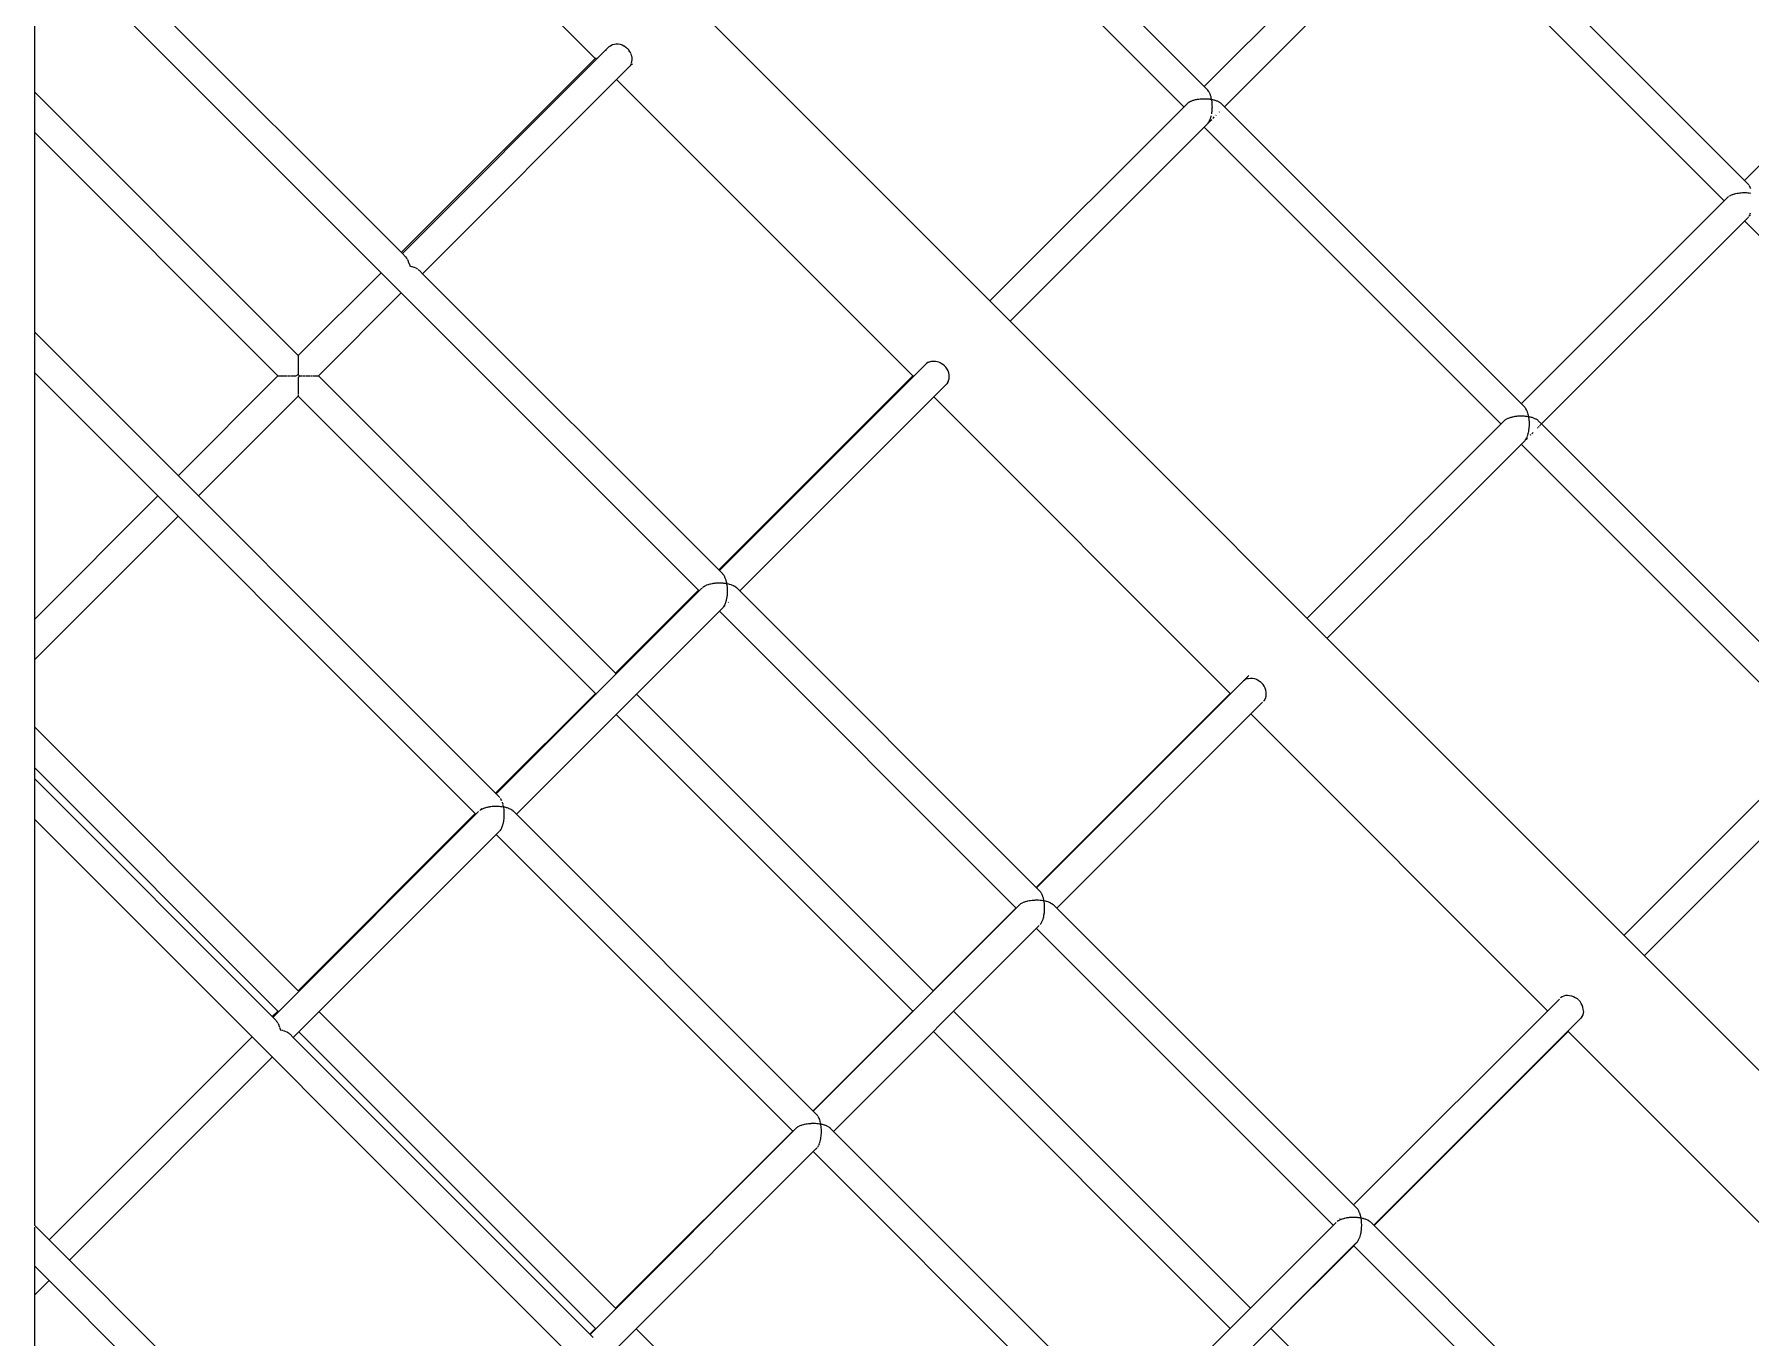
# Model space of a CAD drawing. Header units: millimetres. Extents: x -4086 to 3652, y -3941 to 3614.
# Drawn here: x 264 to 1218, y 901 to 1625 of the extents above; entities that cross this region are included whole.
import ezdxf

# ---------------------------------------------------------------- set-up
doc = ezdxf.new("R2010")
doc.units = ezdxf.units.MM
doc.layers.add('DIKOM_ОБЪЕКТ', color=7, linetype='Continuous')

msp = doc.modelspace()

# ---------------------------------------------------------------- linework, layer by layer
at = {"layer": 'DIKOM_ОБЪЕКТ', "color": 7, "linetype": 'Continuous'}
for p, q in [((915.97, 1594.174), (536.335, 1973.825)), ((915.97, 1594.174), (536.335, 1973.825)), ((339.957, 1931.992), (1965.969, 305.909)), ((263.888, 1875.859), (263.872, 1459.577)), ((575.688, 1611.646), (410.474, 1776.867)), ((575.688, 1611.646), (410.474, 1776.867)), ((902.894, 1584.688), (737.89, 1749.699)), ((1029.112, 1710.897), (914.175, 1595.969)), ((1216.309, 1541.993), (1047.717, 1710.593)), ((1216.309, 1541.993), (1047.717, 1710.593)), ((468.446, 1503.197), (263.882, 1707.77)), ((468.446, 1503.197), (263.882, 1707.77)), ((1039.741, 1699.028), (925.424, 1584.72)), ((1203.234, 1532.506), (1038.23, 1697.518)), ((633.419, 1315.656), (263.881, 1685.209)), ((1329.451, 1658.714), (1214.515, 1543.787)), ((581.955, 1616.727), (468.446, 1503.197)), ((581.41, 1616.182), (581.856, 1616.628)), ((583.446, 1618.218), (581.955, 1616.727)), ((583.737, 1618.444), (583.521, 1618.293)), ((583.737, 1618.444), (584.265, 1618.813)), ((584.353, 1618.874), (585.188, 1619.263)), ((585.285, 1619.308), (586.189, 1619.557)), ((586.293, 1619.586), (587.249, 1619.689)), ((587.358, 1619.701), (588.343, 1619.656)), ((588.456, 1619.651), (589.447, 1619.46)), ((589.56, 1619.438), (590.537, 1619.103)), ((590.648, 1619.065), (591.587, 1618.594)), ((591.693, 1618.542), (592.575, 1617.946)), ((592.674, 1617.878), (593.477, 1617.17)), ((594.276, 1616.287), (593.568, 1617.091)), ((594.951, 1615.315), (594.355, 1616.197)), ((595.489, 1614.277), (595.018, 1615.216)), ((595.877, 1613.194), (595.542, 1614.171)), ((596.106, 1612.092), (595.914, 1613.083)), ((467.84, 1503.803), (575.689, 1611.646)), ((467.84, 1503.803), (575.689, 1611.646)), ((594.77, 1607.044), (479.694, 1491.948)), ((575.688, 1611.646), (575.91, 1611.743)), ((575.911, 1611.744), (576.118, 1611.725)), ((576.256, 1611.712), (576.711, 1611.555)), ((594.961, 1607.318), (594.831, 1607.131)), ((594.961, 1607.318), (595.35, 1607.875)), ((595.395, 1607.973), (595.784, 1608.807)), ((595.807, 1608.081), (596.368, 1608.642)), ((595.814, 1608.913), (596.063, 1609.817)), ((596.075, 1609.927), (596.178, 1610.881)), ((596.173, 1610.994), (596.128, 1611.978)), ((752.181, 1435.145), (587.53, 1599.803)), ((752.181, 1435.145), (587.53, 1599.803)), ((916.128, 1593.982), (915.97, 1594.175)), ((916.56, 1593.459), (916.166, 1593.936)), ((916.711, 1593.207), (916.567, 1593.451)), ((263.877, 1593.096), (410.501, 1446.466)), ((905.024, 1586.818), (795.063, 1476.866)), ((905.023, 1586.818), (905.289, 1587.001)), ((905.289, 1587.001), (905.621, 1587.232)), ((905.621, 1587.232), (905.84, 1587.384)), ((905.847, 1587.39), (906.173, 1587.555)), ((906.173, 1587.555), (906.578, 1587.76)), ((906.578, 1587.76), (906.846, 1587.896)), ((906.856, 1587.901), (907.234, 1588.044)), ((907.234, 1588.044), (907.705, 1588.22)), ((907.705, 1588.22), (908.017, 1588.336)), ((908.026, 1588.341), (908.452, 1588.458)), ((908.452, 1588.458), (908.976, 1588.601)), ((908.976, 1588.601), (909.324, 1588.696)), ((909.336, 1588.701), (909.796, 1588.788)), ((909.796, 1588.788), (910.362, 1588.895)), ((910.362, 1588.895), (910.739, 1588.966)), ((910.753, 1588.971), (911.239, 1589.026)), ((911.239, 1589.026), (911.833, 1589.095)), ((911.833, 1589.095), (912.232, 1589.142)), ((912.244, 1589.144), (912.748, 1589.169)), ((912.748, 1589.169), (913.356, 1589.197)), ((913.356, 1589.197), (913.767, 1589.218)), ((913.78, 1589.22), (914.288, 1589.211)), ((914.288, 1589.211), (914.897, 1589.2)), ((914.897, 1589.2), (915.311, 1589.193)), ((915.325, 1589.195), (915.826, 1589.152)), ((915.826, 1589.152), (916.421, 1589.101)), ((916.421, 1589.101), (916.831, 1589.066)), ((917.104, 1592.542), (916.744, 1593.15)), ((916.846, 1589.071), (917.326, 1588.994)), ((917.236, 1592.242), (917.11, 1592.533)), ((917.581, 1591.45), (917.265, 1592.175)), ((917.326, 1588.994), (917.897, 1588.903)), ((917.694, 1591.107), (917.587, 1591.44)), ((917.981, 1590.207), (917.717, 1591.035)), ((917.897, 1588.903), (918.292, 1588.84)), ((918.073, 1589.827), (917.993, 1590.19)), ((918.292, 1588.841), (918.09, 1589.754)), ((918.358, 1588.441), (918.295, 1588.837)), ((918.295, 1588.837), (918.751, 1588.735)), ((918.527, 1587.391), (918.372, 1588.357)), ((918.556, 1586.964), (918.521, 1587.375)), ((918.65, 1585.87), (918.563, 1586.883)), ((918.599, 1582.79), (918.649, 1583.82)), ((918.655, 1585.438), (918.647, 1585.856)), ((918.652, 1583.896), (918.672, 1584.312)), ((918.675, 1584.325), (918.656, 1585.359)), ((918.751, 1588.735), (919.282, 1588.617)), ((919.282, 1588.617), (919.646, 1588.537)), ((919.663, 1588.526), (920.08, 1588.393)), ((920.08, 1588.393), (920.56, 1588.239)), ((920.56, 1588.239), (920.894, 1588.132)), ((920.905, 1588.125), (921.274, 1587.965)), ((921.274, 1587.965), (921.694, 1587.783)), ((921.694, 1587.783), (921.988, 1587.655)), ((921.997, 1587.648), (922.308, 1587.465)), ((922.308, 1587.465), (922.658, 1587.258)), ((922.658, 1587.258), (922.906, 1587.111)), ((922.914, 1587.105), (923.159, 1586.902)), ((923.159, 1586.902), (923.434, 1586.676)), ((923.434, 1586.676), (923.629, 1586.514)), ((1092.222, 1417.914), (923.629, 1586.514)), ((1092.222, 1417.914), (923.629, 1586.514)), ((915.654, 1574.95), (806.311, 1465.617)), ((915.249, 1574.545), (915.442, 1574.737)), ((915.654, 1574.95), (916.098, 1575.394)), ((916.098, 1575.394), (916.267, 1575.563)), ((916.267, 1575.563), (916.612, 1575.909)), ((916.273, 1575.57), (916.659, 1576.125)), ((916.612, 1575.909), (916.773, 1576.07)), ((916.683, 1576.16), (916.839, 1576.384)), ((916.845, 1576.392), (917.189, 1577.073)), ((916.963, 1576.26), (917.515, 1576.812)), ((917.211, 1577.116), (917.35, 1577.391)), ((917.356, 1577.4), (917.653, 1578.192)), ((917.515, 1576.812), (917.722, 1577.019)), ((917.671, 1578.243), (917.791, 1578.562)), ((917.722, 1577.019), (918.308, 1577.605)), ((917.795, 1578.571), (918.037, 1579.455)), ((918.053, 1579.513), (918.151, 1579.869)), ((918.348, 1580.899), (918.421, 1581.285)), ((918.424, 1581.297), (918.541, 1582.3)), ((918.549, 1582.371), (918.596, 1582.777)), ((918.867, 1578.163), (919.135, 1578.431)), ((919.135, 1578.431), (919.362, 1578.658)), ((919.362, 1578.658), (919.783, 1579.08)), ((920.659, 1579.955), (920.811, 1580.107)), ((922.396, 1581.693), (922.603, 1581.9)), ((263.876, 1570.536), (399.221, 1435.186)), ((263.876, 1570.536), (399.221, 1435.186)), ((1079.147, 1408.429), (914.143, 1573.44)), ((1207.937, 1535.997), (1208.357, 1536.155)), ((1208.367, 1536.159), (1209.012, 1536.335)), ((1209.195, 1536.386), (1209.664, 1536.515)), ((1209.675, 1536.517), (1210.375, 1536.651)), ((1210.375, 1536.651), (1210.572, 1536.688)), ((1210.572, 1536.688), (1211.08, 1536.785)), ((1211.092, 1536.788), (1211.831, 1536.873)), ((1211.831, 1536.873), (1212.035, 1536.897)), ((1212.035, 1536.897), (1212.572, 1536.959)), ((1212.585, 1536.962), (1213.346, 1536.998)), ((1213.346, 1536.998), (1213.554, 1537.008)), ((1213.554, 1537.008), (1214.107, 1537.035)), ((1214.121, 1537.037), (1214.887, 1537.024)), ((1214.887, 1537.024), (1215.093, 1537.02)), ((1215.093, 1537.02), (1215.651, 1537.01)), ((1215.664, 1537.013), (1216.419, 1536.948)), ((1216.523, 1541.733), (1216.309, 1541.993)), ((1216.419, 1536.948), (1216.62, 1536.931)), ((1216.9, 1541.277), (1216.604, 1541.634)), ((1216.62, 1536.931), (1217.17, 1536.884)), ((1217.101, 1540.94), (1216.906, 1541.269)), ((1217.443, 1540.36), (1217.175, 1540.815)), ((1217.186, 1536.89), (1217.909, 1536.772)), ((1217.621, 1539.958), (1217.45, 1540.351)), ((1217.921, 1539.269), (1217.684, 1539.812)), ((1205.364, 1534.636), (1090.428, 1419.709)), ((1205.364, 1534.637), (1205.769, 1534.917)), ((1205.885, 1534.998), (1206.18, 1535.202)), ((1206.186, 1535.206), (1206.683, 1535.459)), ((1206.825, 1535.531), (1207.186, 1535.714)), ((1207.196, 1535.719), (1207.773, 1535.936)), ((1216.308, 1523.082), (1101.677, 1408.46)), ((1379.487, 1356.246), (1214.483, 1521.257)), ((1216.613, 1523.387), (1216.873, 1523.648)), ((1216.97, 1523.901), (1217.179, 1524.202)), ((1217.184, 1524.21), (1217.444, 1524.721)), ((1217.504, 1524.84), (1217.691, 1525.209)), ((1217.553, 1524.327), (1217.784, 1524.558)), ((1217.696, 1525.218), (1217.919, 1525.811)), ((470.238, 1501.404), (468.446, 1503.197)), ((470.238, 1501.404), (468.446, 1503.197)), ((470.83, 1500.687), (470.328, 1501.296)), ((471.374, 1499.77), (470.916, 1500.543)), ((471.851, 1498.678), (471.451, 1499.597)), ((471.916, 1498.481), (471.855, 1498.669)), ((472.252, 1497.435), (471.917, 1498.479)), ((410.501, 1446.466), (456.559, 1492.522)), ((410.501, 1446.466), (456.559, 1492.522)), ((472.262, 1497.42), (472.309, 1497.212)), ((472.309, 1497.212), (472.564, 1496.074)), ((473.709, 1495.81), (472.573, 1496.066)), ((473.919, 1495.763), (473.709, 1495.81)), ((474.975, 1495.42), (473.938, 1495.752)), ((475.167, 1495.358), (474.975, 1495.419)), ((476.091, 1494.954), (475.185, 1495.349)), ((477.037, 1494.421), (476.28, 1494.869)), ((477.789, 1493.833), (477.196, 1494.323)), ((479.694, 1491.948), (477.902, 1493.741)), ((479.694, 1491.948), (477.902, 1493.741)), ((646.491, 1325.144), (479.694, 1491.948)), ((646.491, 1325.144), (479.694, 1491.948)), ((421.781, 1435.186), (467.839, 1481.241)), ((263.872, 1459.077), (263.863, 1211.385)), ((522.404, 1201.035), (263.872, 1459.577)), ((522.404, 1201.035), (263.872, 1459.577)), ((410.5, 1442.219), (410.5, 1441.943)), ((410.5, 1441.943), (410.501, 1440.963)), ((410.501, 1446.266), (410.501, 1446.001)), ((410.501, 1445.843), (410.501, 1445.41)), ((410.501, 1445.183), (410.501, 1444.588)), ((410.501, 1444.506), (410.501, 1444.298)), ((410.501, 1444.298), (410.501, 1443.558)), ((410.501, 1443.454), (410.501, 1443.21)), ((410.501, 1443.21), (410.501, 1442.341)), ((410.501, 1440.826), (410.501, 1440.524)), ((759.059, 1441.319), (758.207, 1440.467)), ((759.97, 1442.23), (759.059, 1441.319)), ((760.574, 1442.592), (759.774, 1442.033)), ((760.953, 1442.776), (760.606, 1442.614)), ((760.953, 1442.776), (761.502, 1443.032)), ((761.537, 1443.048), (762.509, 1443.316)), ((762.546, 1443.326), (763.573, 1443.437)), ((763.612, 1443.442), (764.669, 1443.394)), ((764.708, 1443.391), (765.773, 1443.185)), ((765.813, 1443.178), (766.861, 1442.818)), ((766.9, 1442.805), (767.908, 1442.299)), ((767.945, 1442.281), (768.892, 1441.642)), ((768.927, 1441.618), (769.789, 1440.859)), ((770.58, 1439.968), (769.82, 1440.83)), ((509.331, 1191.547), (263.871, 1437.017)), ((343.739, 1379.707), (399.221, 1435.186)), ((343.739, 1379.707), (399.221, 1435.186)), ((399.347, 1435.186), (399.648, 1435.186)), ((399.721, 1435.186), (400.217, 1435.186)), ((400.337, 1435.186), (401.014, 1435.186)), ((401.181, 1435.186), (402.025, 1435.186)), ((402.233, 1435.186), (403.222, 1435.186)), ((403.468, 1435.186), (404.584, 1435.186)), ((404.86, 1435.186), (406.078, 1435.186)), ((406.379, 1435.186), (407.67, 1435.186)), ((407.99, 1435.186), (409.325, 1435.186)), ((410.332, 1435.861), (409.657, 1435.186)), ((410.332, 1435.861), (410.5, 1436.029)), ((410.501, 1440.524), (410.5, 1439.457)), ((410.5, 1439.307), (410.5, 1438.987)), ((410.5, 1438.987), (410.5, 1437.856)), ((410.5, 1437.696), (410.5, 1437.364)), ((410.5, 1437.364), (410.5, 1436.195)), ((410.5, 1436.029), (411.259, 1435.27)), ((410.5, 1434.343), (411.175, 1435.016)), ((410.5, 1434.343), (410.5, 1434.008)), ((410.5, 1434.008), (410.5, 1432.843)), ((410.5, 1432.675), (410.5, 1432.352)), ((410.5, 1432.352), (410.5, 1431.227)), ((411.344, 1435.186), (411.175, 1435.016)), ((411.344, 1435.186), (412.676, 1435.186)), ((413.012, 1435.186), (414.299, 1435.186)), ((414.622, 1435.186), (415.835, 1435.186)), ((416.141, 1435.186), (417.253, 1435.186)), ((417.534, 1435.186), (418.519, 1435.186)), ((418.77, 1435.186), (419.608, 1435.186)), ((419.821, 1435.186), (420.493, 1435.186)), ((420.664, 1435.186), (421.155, 1435.186)), ((421.28, 1435.186), (421.579, 1435.186)), ((421.781, 1435.186), (586.995, 1269.965)), ((644.333, 1327.302), (752.181, 1435.145)), ((644.333, 1327.302), (752.181, 1435.145)), ((758.207, 1440.467), (644.698, 1326.937)), ((752.181, 1435.145), (752.404, 1435.241)), ((752.405, 1435.242), (752.748, 1435.211)), ((771.748, 1431.509), (770.081, 1429.841)), ((771.247, 1438.99), (770.608, 1439.936)), ((771.603, 1431.616), (771.045, 1430.816)), ((771.775, 1437.947), (771.271, 1438.956)), ((771.796, 1432.028), (771.62, 1431.65)), ((772.154, 1436.862), (771.794, 1437.91)), ((771.796, 1432.028), (772.038, 1432.547)), ((772.048, 1432.584), (772.316, 1433.557)), ((772.373, 1435.759), (772.168, 1436.823)), ((772.32, 1433.596), (772.43, 1434.62)), ((772.429, 1434.661), (772.381, 1435.718)), ((355.019, 1368.427), (410.5, 1423.906)), ((410.5, 1431.064), (410.5, 1430.759)), ((410.5, 1430.759), (410.501, 1429.7)), ((410.5, 1429.546), (410.5, 1429.265)), ((410.5, 1429.265), (410.5, 1428.295)), ((410.5, 1428.152), (410.5, 1427.903)), ((410.5, 1427.903), (410.5, 1427.044)), ((410.5, 1426.917), (410.5, 1426.705)), ((410.5, 1426.705), (410.5, 1425.974)), ((410.5, 1425.695), (410.5, 1425.109)), ((410.5, 1424.897), (410.5, 1424.47)), ((410.5, 1424.33), (410.5, 1424.07)), ((410.5, 1423.906), (575.714, 1258.685)), ((410.5, 1423.906), (575.714, 1258.685)), ((770.335, 1430.095), (655.947, 1315.687)), ((928.675, 1258.643), (763.783, 1423.543)), ((928.675, 1258.643), (763.783, 1423.543)), ((1083.822, 1411.909), (1084.269, 1412.077)), ((1084.28, 1412.081), (1084.598, 1412.168)), ((1084.598, 1412.168), (1085.077, 1412.3)), ((1085.077, 1412.3), (1085.577, 1412.436)), ((1085.589, 1412.44), (1085.934, 1412.506)), ((1085.934, 1412.506), (1086.451, 1412.603)), ((1086.451, 1412.603), (1086.992, 1412.707)), ((1087.005, 1412.71), (1087.37, 1412.752)), ((1087.37, 1412.752), (1087.914, 1412.815)), ((1087.914, 1412.815), (1088.484, 1412.881)), ((1088.498, 1412.884), (1088.874, 1412.902)), ((1088.874, 1412.902), (1089.432, 1412.929)), ((1089.432, 1412.929), (1090.02, 1412.957)), ((1090.033, 1412.96), (1090.413, 1412.953)), ((1090.413, 1412.953), (1090.971, 1412.942)), ((1090.971, 1412.942), (1091.564, 1412.932)), ((1091.577, 1412.934), (1091.952, 1412.902)), ((1091.952, 1412.902), (1092.498, 1412.856)), ((1092.369, 1417.737), (1092.222, 1417.915)), ((1092.813, 1417.199), (1092.45, 1417.639)), ((1092.498, 1412.856), (1093.083, 1412.806)), ((1092.951, 1416.967), (1092.818, 1417.192)), ((1093.356, 1416.282), (1093.026, 1416.841)), ((1093.099, 1412.812), (1093.459, 1412.753)), ((1093.478, 1416.007), (1093.363, 1416.272)), ((1093.459, 1412.753), (1093.981, 1412.669)), ((1093.833, 1415.191), (1093.544, 1415.855)), ((1093.936, 1414.879), (1093.841, 1415.179)), ((1093.981, 1412.669), (1094.546, 1412.578)), ((1094.234, 1413.947), (1093.992, 1414.703)), ((1094.317, 1413.608), (1094.245, 1413.931)), ((1094.36, 1413.412), (1094.317, 1413.608)), ((1094.546, 1412.579), (1094.36, 1413.412)), ((1094.546, 1412.579), (1094.89, 1412.501)), ((1094.604, 1412.216), (1094.546, 1412.578)), ((1094.637, 1412.012), (1094.603, 1412.216)), ((1094.89, 1412.502), (1095.378, 1412.393)), ((1095.378, 1412.393), (1095.898, 1412.278)), ((1095.915, 1412.266), (1096.229, 1412.165)), ((1096.229, 1412.165), (1096.669, 1412.025)), ((1081.276, 1410.557), (971.315, 1300.606)), ((1081.276, 1410.558), (1081.475, 1410.696)), ((1081.475, 1410.696), (1081.779, 1410.907)), ((1081.779, 1410.907), (1082.092, 1411.124)), ((1082.1, 1411.13), (1082.344, 1411.253)), ((1082.344, 1411.253), (1082.715, 1411.441)), ((1082.715, 1411.441), (1083.099, 1411.636)), ((1083.108, 1411.641), (1083.393, 1411.748)), ((1083.393, 1411.748), (1083.822, 1411.909)), ((1094.049, 1402.313), (1094.265, 1403.102)), ((1094.265, 1403.102), (1094.319, 1403.3)), ((1094.319, 1403.3), (1094.403, 1403.609)), ((1094.407, 1403.62), (1094.57, 1404.476)), ((1094.57, 1404.476), (1094.61, 1404.689)), ((1094.61, 1404.689), (1094.674, 1405.024)), ((1094.78, 1411.13), (1094.637, 1412.012)), ((1094.677, 1405.037), (1094.782, 1405.939)), ((1094.805, 1410.748), (1094.774, 1411.115)), ((1094.782, 1405.939), (1094.808, 1406.162)), ((1094.824, 1410.528), (1094.805, 1410.748)), ((1094.808, 1406.162), (1094.849, 1406.516)), ((1094.902, 1409.609), (1094.824, 1410.528)), ((1094.852, 1406.53), (1094.896, 1407.458)), ((1094.896, 1407.458), (1094.907, 1407.685)), ((1094.907, 1409.225), (1094.9, 1409.596)), ((1094.91, 1409), (1094.907, 1409.225)), ((1094.907, 1407.685), (1094.925, 1408.051)), ((1094.927, 1408.065), (1094.91, 1409)), ((1095.615, 1402.398), (1095.858, 1402.642)), ((1096.229, 1403.012), (1096.457, 1403.24)), ((1096.457, 1403.24), (1096.967, 1403.751)), ((1096.669, 1412.025), (1097.146, 1411.873)), ((1097.159, 1411.865), (1097.435, 1411.745)), ((1097.435, 1411.745), (1097.82, 1411.577)), ((1097.82, 1411.577), (1098.24, 1411.394)), ((1098.25, 1411.387), (1098.483, 1411.25)), ((1098.483, 1411.25), (1098.806, 1411.06)), ((1098.806, 1411.06), (1099.159, 1410.851)), ((1099.167, 1410.844), (1099.351, 1410.692)), ((1099.348, 1406.132), (1099.553, 1406.336)), ((1099.351, 1410.692), (1099.604, 1410.484)), ((1099.553, 1406.336), (1099.803, 1406.587)), ((1099.604, 1410.484), (1099.883, 1410.254)), ((1101.677, 1408.46), (1099.883, 1410.253)), ((1101.677, 1408.46), (1099.883, 1410.253)), ((1100.023, 1406.806), (1100.171, 1406.954)), ((1100.171, 1406.954), (1100.348, 1407.131)), ((1100.697, 1407.479), (1100.954, 1407.737)), ((1100.954, 1407.737), (1101.118, 1407.901)), ((1101.118, 1407.901), (1101.306, 1408.09)), ((1268.475, 1241.654), (1101.677, 1408.46)), ((1268.475, 1241.654), (1101.677, 1408.46)), ((1092.375, 1399.158), (982.565, 1289.357)), ((1255.4, 1232.168), (1090.396, 1397.179)), ((1092.524, 1399.307), (1092.87, 1399.805)), ((1092.525, 1399.309), (1092.945, 1399.729)), ((1092.945, 1399.729), (1093.216, 1400)), ((1092.957, 1399.931), (1093.091, 1400.124)), ((1093.097, 1400.132), (1093.405, 1400.74)), ((1093.216, 1400), (1093.68, 1400.464)), ((1093.484, 1400.894), (1093.603, 1401.131)), ((1093.608, 1401.14), (1093.874, 1401.847)), ((1093.68, 1400.464), (1093.936, 1400.72)), ((1093.941, 1402.027), (1094.044, 1402.301)), ((1095.433, 1402.217), (1095.615, 1402.398)), ((263.866, 1299.837), (332.458, 1368.427)), ((263.866, 1299.837), (332.458, 1368.427)), ((263.865, 1277.277), (343.738, 1357.146)), ((634.928, 1317.166), (520.611, 1202.828)), ((635.057, 1317.294), (635.228, 1317.465)), ((635.542, 1317.779), (635.933, 1318.17)), ((635.549, 1317.786), (636.072, 1318.149)), ((636.145, 1318.199), (636.363, 1318.351)), ((636.369, 1318.354), (637.013, 1318.681)), ((637.103, 1318.726), (637.37, 1318.863)), ((637.377, 1318.866), (638.126, 1319.148)), ((638.23, 1319.187), (638.541, 1319.303)), ((638.549, 1319.307), (639.386, 1319.536)), ((639.5, 1319.567), (639.848, 1319.662)), ((639.858, 1319.665), (640.766, 1319.838)), ((640.886, 1319.861), (641.264, 1319.933)), ((641.275, 1319.935), (642.232, 1320.046)), ((642.358, 1320.061), (642.756, 1320.108)), ((642.767, 1320.11), (643.754, 1320.157)), ((643.88, 1320.163), (644.291, 1320.184)), ((644.303, 1320.186), (645.296, 1320.168)), ((645.422, 1320.165), (645.836, 1320.157)), ((645.846, 1320.16), (646.826, 1320.076)), ((646.65, 1324.951), (646.491, 1325.143)), ((646.876, 1324.677), (646.65, 1324.951)), ((647.083, 1324.426), (646.876, 1324.677)), ((646.947, 1320.067), (647.355, 1320.032)), ((647.233, 1324.176), (647.088, 1324.42)), ((647.438, 1323.828), (647.233, 1324.176)), ((647.367, 1320.037), (648.305, 1319.886)), ((647.627, 1323.51), (647.438, 1323.828)), ((647.758, 1323.21), (647.631, 1323.502)), ((647.938, 1322.799), (647.758, 1323.21)), ((648.104, 1322.418), (647.938, 1322.799)), ((648.216, 1322.075), (648.109, 1322.407)), ((648.365, 1321.609), (648.216, 1322.075)), ((648.504, 1321.174), (648.365, 1321.609)), ((648.424, 1319.866), (648.815, 1319.803)), ((648.596, 1320.796), (648.514, 1321.16)), ((648.71, 1320.289), (648.596, 1320.796)), ((648.819, 1319.808), (648.71, 1320.289)), ((648.878, 1319.412), (648.815, 1319.803)), ((648.819, 1319.808), (649.71, 1319.607)), ((648.966, 1318.866), (648.878, 1319.412)), ((649.048, 1318.356), (648.966, 1318.866)), ((649.078, 1317.933), (649.043, 1318.344)), ((649.126, 1317.372), (649.078, 1317.933)), ((649.171, 1316.835), (649.126, 1317.372)), ((649.177, 1316.407), (649.169, 1316.824)), ((649.806, 1319.585), (650.171, 1319.503)), ((650.186, 1319.493), (650.995, 1319.233)), ((651.084, 1319.205), (651.419, 1319.098)), ((651.428, 1319.092), (652.141, 1318.782)), ((652.218, 1318.749), (652.513, 1318.621)), ((652.52, 1318.615), (653.12, 1318.261)), ((653.183, 1318.224), (653.432, 1318.077)), ((653.437, 1318.072), (653.91, 1317.682)), ((653.958, 1317.642), (654.154, 1317.48)), ((655.947, 1315.687), (654.154, 1317.481)), ((655.947, 1315.687), (654.154, 1317.481)), ((586.995, 1269.965), (633.053, 1316.021)), ((586.995, 1269.965), (633.053, 1316.021)), ((647.003, 1306.833), (647.207, 1307.127)), ((647.207, 1307.127), (647.363, 1307.35)), ((647.367, 1307.358), (647.551, 1307.721)), ((647.487, 1307.226), (647.865, 1307.605)), ((647.551, 1307.721), (647.734, 1308.084)), ((647.734, 1308.084), (647.874, 1308.358)), ((647.878, 1308.365), (648.037, 1308.788)), ((648.037, 1308.788), (648.195, 1309.21)), ((648.195, 1309.21), (648.315, 1309.528)), ((648.318, 1309.537), (648.448, 1310.008)), ((648.448, 1310.008), (648.577, 1310.481)), ((648.577, 1310.481), (648.674, 1310.836)), ((648.677, 1310.846), (648.773, 1311.354)), ((648.773, 1311.354), (648.871, 1311.868)), ((648.871, 1311.868), (648.944, 1312.252)), ((648.947, 1312.263), (649.009, 1312.797)), ((649.009, 1312.797), (649.072, 1313.34)), ((649.072, 1313.34), (649.119, 1313.745)), ((649.121, 1313.755), (649.147, 1314.302)), ((649.147, 1314.302), (649.174, 1314.864)), ((649.174, 1314.864), (649.195, 1315.28)), ((649.187, 1315.839), (649.177, 1316.407)), ((649.197, 1315.291), (649.187, 1315.839)), ((649.516, 1309.256), (649.658, 1309.398)), ((820.95, 1150.676), (655.947, 1315.687)), ((820.95, 1150.676), (655.947, 1315.687)), ((646.4, 1306.139), (531.86, 1191.578)), ((809.671, 1139.395), (644.667, 1304.406)), ((646.178, 1305.917), (646.613, 1306.352)), ((646.39, 1306.129), (646.613, 1306.352)), ((646.797, 1306.537), (647.003, 1306.833)), ((646.977, 1306.716), (647.224, 1306.963)), ((586.995, 1269.728), (586.995, 1269.5)), ((934.46, 1264.206), (820.95, 1150.676)), ((936.027, 1265.774), (934.46, 1264.206)), ((937.764, 1267.511), (936.026, 1265.772)), ((936.836, 1266.338), (936.026, 1265.773)), ((937.764, 1266.776), (936.859, 1266.354)), ((937.764, 1267.511), (938.622, 1268.369)), ((938.34, 1266.939), (937.789, 1266.788)), ((938.34, 1266.939), (938.772, 1267.058)), ((938.635, 1268.382), (938.94, 1268.688)), ((938.799, 1267.065), (939.834, 1267.178)), ((939.864, 1267.181), (940.931, 1267.133)), ((940.961, 1267.131), (942.036, 1266.923)), ((942.066, 1266.917), (943.123, 1266.554)), ((943.153, 1266.545), (944.17, 1266.035)), ((944.198, 1266.021), (945.153, 1265.375)), ((945.18, 1265.357), (946.049, 1264.592)), ((946.839, 1263.701), (946.073, 1264.571)), ((947.505, 1262.721), (946.861, 1263.677)), ((948.033, 1261.678), (947.523, 1262.695)), ((948.41, 1260.592), (948.047, 1261.65)), ((948.628, 1259.488), (948.42, 1260.563)), ((948.682, 1258.391), (948.633, 1259.457)), ((520.232, 1203.206), (575.714, 1258.685)), ((520.232, 1203.206), (575.714, 1258.685)), ((575.84, 1258.685), (576.104, 1258.685)), ((576.215, 1258.685), (576.458, 1258.685)), ((598.614, 1258.344), (763.488, 1093.464)), ((820.828, 1150.8), (928.675, 1258.643)), ((820.828, 1150.8), (928.675, 1258.643)), ((946.561, 1253.808), (832.2, 1139.427)), ((928.675, 1258.643), (928.897, 1258.74)), ((947.338, 1254.585), (947.124, 1254.372)), ((947.854, 1255.354), (947.291, 1254.546)), ((948.29, 1256.286), (947.868, 1255.382)), ((948.461, 1256.906), (948.298, 1256.315)), ((948.461, 1256.906), (948.568, 1257.296)), ((948.571, 1257.326), (948.684, 1258.361)), ((587.335, 1247.063), (752.207, 1082.184)), ((587.335, 1247.063), (752.207, 1082.184)), ((1105.039, 1082.271), (940.036, 1247.282)), ((1105.039, 1082.271), (940.036, 1247.282)), ((263.864, 1240.107), (410.494, 1093.471)), ((1257.53, 1234.298), (1147.568, 1124.346)), ((1268.159, 1222.43), (1158.817, 1113.096)), ((263.863, 1217.548), (399.213, 1082.191)), ((263.863, 1217.548), (399.213, 1082.191)), ((263.863, 1210.884), (263.862, 1188.95)), ((398.317, 1076.925), (263.863, 1211.385)), ((398.317, 1076.925), (263.863, 1211.385)), ((510.841, 1193.056), (396.523, 1078.719)), ((511.46, 1193.675), (511.718, 1193.854)), ((511.718, 1193.854), (512.096, 1194.116)), ((511.816, 1194.031), (511.998, 1194.213)), ((511.998, 1194.213), (512.151, 1194.366)), ((512.096, 1194.116), (512.276, 1194.241)), ((512.151, 1194.367), (512.517, 1194.733)), ((512.283, 1194.247), (512.6, 1194.406)), ((512.6, 1194.406), (513.062, 1194.641)), ((513.062, 1194.641), (513.283, 1194.754)), ((513.29, 1194.757), (513.659, 1194.896)), ((513.659, 1194.896), (514.196, 1195.097)), ((514.196, 1195.097), (514.454, 1195.194)), ((514.462, 1195.198), (514.875, 1195.311)), ((514.875, 1195.311), (515.472, 1195.474)), ((515.472, 1195.474), (515.762, 1195.553)), ((515.771, 1195.556), (516.219, 1195.642)), ((516.219, 1195.642), (516.864, 1195.765)), ((516.864, 1195.765), (517.177, 1195.824)), ((517.187, 1195.826), (517.661, 1195.882)), ((517.661, 1195.882), (518.338, 1195.96)), ((518.338, 1195.96), (518.669, 1195.999)), ((518.68, 1196.001), (519.169, 1196.024)), ((519.169, 1196.024), (519.863, 1196.058)), ((519.863, 1196.058), (520.204, 1196.074)), ((520.215, 1196.077), (520.709, 1196.068)), ((520.709, 1196.068), (521.405, 1196.055)), ((521.405, 1196.055), (521.749, 1196.049)), ((521.759, 1196.05), (522.247, 1196.009)), ((522.247, 1196.009), (522.928, 1195.952)), ((522.535, 1200.875), (522.404, 1201.034)), ((522.928, 1195.952), (523.267, 1195.924)), ((523.121, 1200.109), (523, 1200.311)), ((523.539, 1199.401), (523.175, 1200.016)), ((523.28, 1195.928), (523.748, 1195.853)), ((523.65, 1199.15), (523.544, 1199.393)), ((523.748, 1195.853), (524.402, 1195.748)), ((524.111, 1198.022), (524.023, 1198.298)), ((524.417, 1197.064), (524.149, 1197.904)), ((524.402, 1195.748), (524.728, 1195.696)), ((524.494, 1196.749), (524.425, 1197.053)), ((524.732, 1195.699), (524.522, 1196.624)), ((524.781, 1195.369), (524.729, 1195.696)), ((524.732, 1195.698), (525.176, 1195.597)), ((524.962, 1194.247), (524.804, 1195.226)), ((524.986, 1193.892), (524.956, 1194.235)), ((525.084, 1192.726), (524.998, 1193.753)), ((525.088, 1192.367), (525.083, 1192.715)), ((525.176, 1195.597), (525.781, 1195.461)), ((525.781, 1195.461), (526.085, 1195.393)), ((526.098, 1195.384), (526.504, 1195.254)), ((526.505, 1195.254), (527.053, 1195.079)), ((527.053, 1195.079), (527.332, 1194.989)), ((527.342, 1194.983), (527.699, 1194.827)), ((527.699, 1194.827), (528.179, 1194.619)), ((528.179, 1194.619), (528.426, 1194.511)), ((528.433, 1194.506), (528.735, 1194.328)), ((528.735, 1194.328), (529.136, 1194.091)), ((529.136, 1194.091), (529.344, 1193.968)), ((529.35, 1193.963), (529.589, 1193.766)), ((529.589, 1193.766), (529.903, 1193.506)), ((529.903, 1193.506), (530.067, 1193.371)), ((531.86, 1191.578), (530.067, 1193.371)), ((531.86, 1191.578), (530.067, 1193.371)), ((263.862, 1188.824), (263.853, 963.193)), ((561.497, 891.176), (263.862, 1188.824)), ((410.494, 1093.471), (508.952, 1191.926)), ((410.494, 1093.471), (508.952, 1191.926)), ((523.145, 1183.054), (523.275, 1183.241)), ((523.279, 1183.249), (523.629, 1183.939)), ((523.67, 1184.019), (523.786, 1184.249)), ((523.791, 1184.257), (524.092, 1185.058)), ((524.127, 1185.152), (524.227, 1185.419)), ((524.231, 1185.428), (524.476, 1186.322)), ((524.505, 1186.429), (524.587, 1186.727)), ((524.59, 1186.737), (524.773, 1187.704)), ((524.796, 1187.821), (524.857, 1188.143)), ((524.86, 1188.154), (524.978, 1189.171)), ((524.992, 1189.297), (525.032, 1189.636)), ((525.035, 1189.646), (525.084, 1190.69)), ((525.109, 1191.182), (525.091, 1192.229)), ((525.091, 1190.824), (525.108, 1191.171)), ((696.864, 1026.567), (531.86, 1191.578)), ((696.864, 1026.567), (531.86, 1191.578)), ((522.514, 1182.231), (407.773, 1067.469)), ((685.584, 1015.286), (520.58, 1180.297)), ((522.704, 1182.421), (523.24, 1182.958)), ((522.708, 1182.425), (523.1, 1182.989)), ((523.043, 1182.761), (523.24, 1182.958)), ((822.744, 1148.884), (820.95, 1150.676)), ((822.744, 1148.884), (820.95, 1150.676)), ((822.972, 1148.608), (822.744, 1148.883)), ((823.18, 1148.354), (822.972, 1148.608)), ((823.335, 1148.166), (823.18, 1148.354)), ((823.548, 1147.81), (823.341, 1148.16)), ((823.737, 1147.49), (823.548, 1147.81)), ((823.879, 1147.249), (823.737, 1147.49)), ((824.066, 1146.824), (823.884, 1147.241)), ((824.231, 1146.445), (824.066, 1146.824)), ((824.356, 1146.158), (824.231, 1146.445)), ((824.514, 1145.672), (824.362, 1146.148)), ((824.652, 1145.243), (824.514, 1145.672)), ((824.757, 1144.914), (824.652, 1145.243)), ((824.885, 1144.378), (824.769, 1144.899)), ((811.8, 1141.524), (696.864, 1026.568)), ((763.489, 1093.464), (809.547, 1139.52)), ((763.489, 1093.464), (809.547, 1139.52)), ((811.798, 1141.523), (812.302, 1141.873)), ((811.834, 1141.559), (812.226, 1141.95)), ((812.398, 1141.939), (812.616, 1142.09)), ((812.622, 1142.095), (813.239, 1142.407)), ((813.354, 1142.466), (813.623, 1142.602)), ((813.63, 1142.606), (814.347, 1142.875)), ((814.482, 1142.926), (814.794, 1143.043)), ((814.802, 1143.047), (815.602, 1143.266)), ((815.754, 1143.307), (816.101, 1143.402)), ((816.111, 1143.405), (816.975, 1143.569)), ((817.143, 1143.602), (817.517, 1143.673)), ((817.527, 1143.675), (818.438, 1143.781)), ((818.616, 1143.802), (819.009, 1143.847)), ((819.02, 1143.85), (819.956, 1143.895)), ((820.141, 1143.904), (820.545, 1143.923)), ((820.555, 1143.925), (821.496, 1143.908)), ((821.683, 1143.905), (822.088, 1143.898)), ((822.099, 1143.9), (823.024, 1143.821)), ((823.209, 1143.805), (823.609, 1143.771)), ((823.618, 1143.775), (824.506, 1143.634)), ((824.683, 1143.606), (825.068, 1143.544)), ((824.989, 1143.911), (824.885, 1144.378)), ((825.072, 1143.548), (824.989, 1143.911)), ((825.003, 1134.969), (825.093, 1135.444)), ((825.157, 1142.983), (825.069, 1143.544)), ((825.071, 1143.547), (825.9, 1143.362)), ((825.093, 1135.444), (825.197, 1135.992)), ((825.237, 1142.48), (825.157, 1142.983)), ((825.2, 1136.002), (825.246, 1136.406)), ((825.3, 1142.095), (825.237, 1142.48)), ((825.246, 1136.405), (825.304, 1136.906)), ((825.345, 1141.498), (825.296, 1142.084)), ((825.304, 1136.906), (825.372, 1137.484)), ((825.389, 1140.979), (825.345, 1141.498)), ((825.374, 1137.495), (825.394, 1137.909)), ((825.423, 1140.574), (825.389, 1140.979)), ((825.394, 1137.909), (825.419, 1138.426)), ((825.419, 1138.426), (825.447, 1139.02)), ((825.432, 1139.968), (825.422, 1140.565)), ((825.442, 1139.444), (825.432, 1139.968)), ((825.45, 1139.03), (825.442, 1139.444)), ((826.081, 1143.321), (826.422, 1143.244)), ((826.438, 1143.233), (827.193, 1142.991)), ((827.355, 1142.94), (827.671, 1142.838)), ((827.682, 1142.831), (828.345, 1142.543)), ((828.488, 1142.481), (828.765, 1142.361)), ((828.774, 1142.354), (829.329, 1142.026)), ((829.451, 1141.954), (829.684, 1141.817)), ((829.69, 1141.811), (830.127, 1141.45)), ((830.224, 1141.37), (830.406, 1141.22)), ((832.2, 1139.428), (830.406, 1141.22)), ((832.2, 1139.428), (830.406, 1141.22)), ((997.203, 974.417), (832.2, 1139.427)), ((997.203, 974.417), (832.2, 1139.427)), ((822.429, 1129.656), (708.112, 1015.318)), ((985.924, 963.135), (820.92, 1128.146)), ((823.049, 1130.275), (823.204, 1130.498)), ((823.204, 1130.498), (823.393, 1130.772)), ((823.393, 1130.772), (823.614, 1131.091)), ((823.62, 1131.097), (823.759, 1131.372)), ((823.759, 1131.372), (823.929, 1131.707)), ((823.929, 1131.707), (824.127, 1132.097)), ((824.131, 1132.105), (824.25, 1132.424)), ((824.25, 1132.424), (824.397, 1132.814)), ((824.397, 1132.814), (824.568, 1133.268)), ((824.571, 1133.277), (824.668, 1133.633)), ((824.668, 1133.633), (824.787, 1134.069)), ((824.787, 1134.069), (824.927, 1134.575)), ((824.93, 1134.586), (825.003, 1134.969)), ((1111.565, 1088.798), (997.203, 974.417)), ((1113.093, 1090.081), (1112.279, 1089.513)), ((1114.022, 1090.518), (1113.112, 1090.093)), ((1115.03, 1090.799), (1114.042, 1090.527)), ((1115.93, 1090.9), (1115.051, 1090.805)), ((1116.116, 1090.921), (1117.19, 1090.872)), ((1117.214, 1090.87), (1118.294, 1090.662)), ((1118.318, 1090.657), (1119.382, 1090.293)), ((1119.405, 1090.284), (1120.428, 1089.772)), ((1120.451, 1089.76), (1121.411, 1089.112)), ((1121.432, 1089.097), (1122.306, 1088.327)), ((1123.096, 1087.435), (1122.326, 1088.31)), ((396.131, 1079.11), (399.213, 1082.191)), ((396.131, 1079.11), (399.213, 1082.191)), ((399.339, 1082.191), (399.602, 1082.191)), ((399.713, 1082.191), (399.996, 1082.191)), ((422.133, 1081.831), (586.987, 916.97)), ((696.727, 1026.704), (752.207, 1082.184)), ((696.727, 1026.704), (752.207, 1082.184)), ((774.867, 1082.085), (939.871, 917.074)), ((1123.528, 1078.263), (1121.962, 1076.697)), ((1123.762, 1086.457), (1123.113, 1087.417)), ((1124.108, 1079.095), (1123.54, 1078.281)), ((1124.208, 1078.944), (1123.761, 1078.497)), ((1124.288, 1085.412), (1123.776, 1086.436)), ((1124.543, 1080.025), (1124.118, 1079.116)), ((1124.665, 1084.326), (1124.3, 1085.389)), ((1124.821, 1081.036), (1124.549, 1080.048)), ((1124.882, 1083.222), (1124.672, 1084.302)), ((1124.924, 1081.986), (1124.823, 1081.06)), ((1124.935, 1082.125), (1124.887, 1083.198)), ((398.909, 1076.208), (398.407, 1076.815)), ((399.452, 1075.291), (398.997, 1076.061)), ((399.929, 1074.199), (399.531, 1075.114)), ((399.997, 1073.997), (399.935, 1074.19)), ((400.329, 1072.955), (399.997, 1073.997)), ((400.336, 1072.945), (400.384, 1072.732)), ((400.384, 1072.732), (400.643, 1071.595)), ((401.785, 1071.331), (400.651, 1071.587)), ((402, 1071.282), (401.785, 1071.33)), ((403.047, 1070.943), (402.012, 1071.274)), ((403.245, 1070.88), (403.048, 1070.943)), ((404.164, 1070.478), (403.257, 1070.872)), ((405.109, 1069.945), (404.35, 1070.395)), ((405.863, 1069.357), (405.267, 1069.85)), ((407.772, 1067.469), (405.979, 1069.261)), ((407.772, 1067.469), (405.979, 1069.261)), ((410.853, 1070.551), (575.706, 905.69)), ((410.853, 1070.551), (575.706, 905.69)), ((763.588, 1070.803), (928.591, 905.792)), ((763.588, 1070.803), (928.591, 905.792)), ((1121.961, 1076.697), (1008.452, 963.167)), ((1008.601, 963.018), (1116.449, 1070.862)), ((1116.546, 1071.084), (1116.449, 1070.862)), ((1281.352, 905.951), (1116.449, 1070.862)), ((1281.352, 905.951), (1116.449, 1070.862)), ((272.031, 955.015), (384.851, 1067.83)), ((272.031, 955.015), (384.851, 1067.83)), ((572.776, 902.458), (407.772, 1067.469)), ((572.776, 902.458), (407.772, 1067.469)), ((283.311, 943.734), (396.131, 1056.549)), ((698.656, 1024.774), (696.864, 1026.567)), ((698.656, 1024.774), (696.864, 1026.567)), ((698.871, 1024.515), (698.656, 1024.774)), ((699.248, 1024.057), (698.947, 1024.422)), ((699.448, 1023.721), (699.253, 1024.051)), ((699.792, 1023.14), (699.517, 1023.606)), ((699.968, 1022.74), (699.797, 1023.132)), ((700.269, 1022.048), (700.027, 1022.603)), ((700.419, 1021.59), (700.275, 1022.039)), ((700.67, 1020.805), (700.467, 1021.438)), ((687.712, 1017.415), (572.776, 902.458)), ((586.987, 916.97), (685.446, 1015.424)), ((586.987, 916.97), (685.446, 1015.424)), ((687.712, 1017.415), (688.108, 1017.689)), ((688.155, 1017.857), (688.404, 1018.106)), ((688.234, 1017.777), (688.528, 1017.981)), ((688.535, 1017.986), (689.021, 1018.232)), ((689.175, 1018.31), (689.535, 1018.493)), ((689.543, 1018.497), (690.109, 1018.709)), ((690.286, 1018.776), (690.706, 1018.934)), ((690.715, 1018.937), (691.347, 1019.111)), ((691.347, 1019.111), (691.545, 1019.165)), ((691.545, 1019.165), (692.014, 1019.293)), ((692.023, 1019.296), (692.709, 1019.426)), ((692.709, 1019.427), (692.921, 1019.467)), ((692.921, 1019.467), (693.429, 1019.563)), ((693.44, 1019.566), (694.163, 1019.65)), ((694.163, 1019.65), (694.385, 1019.676)), ((694.385, 1019.676), (694.921, 1019.738)), ((694.933, 1019.741), (695.678, 1019.777)), ((695.678, 1019.776), (695.904, 1019.787)), ((695.904, 1019.787), (696.457, 1019.814)), ((696.468, 1019.816), (697.218, 1019.803)), ((697.218, 1019.803), (697.444, 1019.798)), ((697.444, 1019.798), (698.002, 1019.789)), ((698.012, 1019.791), (698.751, 1019.727)), ((698.751, 1019.728), (698.971, 1019.709)), ((698.971, 1019.709), (699.521, 1019.662)), ((699.532, 1019.666), (700.242, 1019.554)), ((700.242, 1019.554), (700.452, 1019.52)), ((700.452, 1019.52), (700.981, 1019.435)), ((700.788, 1020.301), (700.68, 1020.791)), ((700.984, 1019.438), (700.825, 1020.136)), ((701.065, 1018.906), (700.981, 1019.435)), ((700.983, 1019.438), (701.657, 1019.287)), ((701.011, 1011.366), (701.109, 1011.883)), ((701.213, 1017.986), (701.094, 1018.725)), ((701.112, 1011.893), (701.202, 1012.661)), ((701.256, 1017.422), (701.209, 1017.974)), ((701.221, 1012.83), (701.285, 1013.375)), ((701.337, 1016.465), (701.271, 1017.241)), ((701.287, 1013.386), (701.325, 1014.174)), ((701.333, 1014.351), (701.36, 1014.911)), ((701.345, 1015.893), (701.334, 1016.456)), ((701.362, 1014.921), (701.348, 1015.713)), ((701.844, 1019.245), (702.337, 1019.133)), ((702.351, 1019.123), (702.963, 1018.928)), ((703.134, 1018.873), (703.584, 1018.729)), ((703.594, 1018.723), (704.133, 1018.489)), ((704.281, 1018.424), (704.678, 1018.251)), ((704.686, 1018.246), (705.139, 1017.978)), ((705.263, 1017.905), (705.597, 1017.708)), ((705.603, 1017.702), (705.96, 1017.408)), ((706.056, 1017.328), (706.32, 1017.111)), ((708.112, 1015.318), (706.32, 1017.111)), ((708.112, 1015.318), (706.32, 1017.111)), ((873.116, 850.307), (708.112, 1015.318)), ((873.116, 850.307), (708.112, 1015.318)), ((698.343, 1005.546), (584.025, 891.208)), ((861.837, 839.026), (696.833, 1004.037)), ((698.343, 1005.547), (698.73, 1005.934)), ((698.961, 1006.165), (699.256, 1006.59)), ((699.318, 1006.68), (699.528, 1006.981)), ((699.532, 1006.987), (699.796, 1007.509)), ((699.852, 1007.62), (700.039, 1007.989)), ((700.044, 1007.996), (700.271, 1008.602)), ((700.319, 1008.73), (700.48, 1009.159)), ((700.483, 1009.168), (700.669, 1009.843)), ((700.708, 1009.989), (700.839, 1010.467)), ((700.843, 1010.477), (700.981, 1011.206)), ((1045.26, 999.982), (1008.452, 963.167)), ((998.996, 972.623), (997.203, 974.417)), ((998.996, 972.623), (997.203, 974.417)), ((987.434, 964.645), (940.939, 918.142)), ((988.051, 965.262), (988.46, 965.547)), ((988.46, 965.547), (988.694, 965.709)), ((988.694, 965.709), (988.869, 965.83)), ((988.875, 965.835), (989.375, 966.088)), ((989.375, 966.088), (989.661, 966.233)), ((989.503, 966.715), (989.652, 966.864)), ((989.661, 966.233), (989.876, 966.342)), ((989.883, 966.346), (990.464, 966.564)), ((990.464, 966.564), (990.798, 966.689)), ((990.798, 966.689), (991.046, 966.782)), ((991.055, 966.786), (991.703, 966.964)), ((991.703, 966.964), (992.077, 967.066)), ((992.077, 967.066), (992.354, 967.142)), ((992.363, 967.145), (993.065, 967.278)), ((993.065, 967.278), (993.471, 967.355)), ((993.471, 967.355), (993.77, 967.412)), ((993.78, 967.415), (994.518, 967.501)), ((994.518, 967.501), (994.948, 967.55)), ((994.948, 967.551), (995.261, 967.587)), ((995.272, 967.589), (996.031, 967.626)), ((996.031, 967.626), (996.475, 967.647)), ((996.475, 967.647), (996.797, 967.663)), ((996.808, 967.665), (997.571, 967.651)), ((997.571, 967.651), (998.018, 967.643)), ((998.018, 967.643), (998.342, 967.638)), ((998.351, 967.64), (999.101, 967.576)), ((999.293, 972.264), (998.996, 972.623)), ((999.101, 967.576), (999.542, 967.539)), ((999.463, 972.058), (999.293, 972.264)), ((999.542, 967.539), (999.86, 967.512)), ((999.863, 971.444), (999.593, 971.9)), ((1000.017, 971.182), (999.863, 971.444)), ((999.872, 967.517), (1000.59, 967.4)), ((1000.132, 970.99), (1000.017, 971.182)), ((1000.373, 970.438), (1000.136, 970.982)), ((1000.508, 970.128), (1000.373, 970.438)), ((1000.608, 969.897), (1000.508, 970.128)), ((1000.59, 967.4), (1001.01, 967.332)), ((1000.812, 969.269), (1000.614, 969.888)), ((1000.925, 968.918), (1000.812, 969.269)), ((1001.009, 968.654), (1000.925, 968.918)), ((1001.01, 967.332), (1001.32, 967.283)), ((1001.173, 967.961), (1001.018, 968.641)), ((1001.259, 967.581), (1001.173, 967.961)), ((1001.324, 967.287), (1001.259, 967.58)), ((1001.438, 966.552), (1001.32, 967.283)), ((1001.324, 967.287), (1001.998, 967.136)), ((1001.504, 966.145), (1001.438, 966.552)), ((1001.553, 965.835), (1001.503, 966.145)), ((1001.613, 965.061), (1001.549, 965.823)), ((1001.649, 964.64), (1001.613, 965.061)), ((1001.677, 964.315), (1001.649, 964.64)), ((1001.688, 963.529), (1001.675, 964.304)), ((1001.998, 967.136), (1002.404, 967.044)), ((1002.404, 967.044), (1002.677, 966.982)), ((1002.69, 966.973), (1003.304, 966.776)), ((1003.304, 966.776), (1003.673, 966.658)), ((1003.673, 966.658), (1003.924, 966.578)), ((1003.934, 966.572), (1004.471, 966.338)), ((1004.471, 966.338), (1004.797, 966.196)), ((1004.797, 966.196), (1005.017, 966.101)), ((1005.026, 966.095), (1005.476, 965.828)), ((1005.476, 965.828), (1005.751, 965.666)), ((1005.751, 965.666), (1005.936, 965.557)), ((1005.943, 965.551), (1006.297, 965.259)), ((1006.297, 965.259), (1006.514, 965.08)), ((1008.452, 963.167), (1006.659, 964.96)), ((1008.452, 963.167), (1006.659, 964.96)), ((263.853, 962.076), (263.852, 940.758)), ((448.69, 778.349), (263.853, 963.193)), ((448.69, 778.349), (263.853, 963.193)), ((999.301, 954.015), (999.641, 954.355)), ((999.425, 954.193), (999.58, 954.416)), ((999.58, 954.416), (999.868, 954.83)), ((999.872, 954.837), (999.985, 955.058)), ((999.985, 955.058), (1000.122, 955.33)), ((1000.122, 955.33), (1000.379, 955.837)), ((1000.383, 955.844), (1000.479, 956.101)), ((1000.479, 956.101), (1000.598, 956.419)), ((1000.598, 956.419), (1000.82, 957.008)), ((1000.824, 957.018), (1000.902, 957.302)), ((1000.902, 957.302), (1000.999, 957.657)), ((1000.999, 957.657), (1001.18, 958.316)), ((1001.182, 958.325), (1001.241, 958.634)), ((1001.241, 958.634), (1001.315, 959.02)), ((1001.315, 959.02), (1001.45, 959.732)), ((1001.453, 959.742), (1001.49, 960.066)), ((1001.49, 960.066), (1001.537, 960.474)), ((1001.537, 960.474), (1001.624, 961.224)), ((1001.627, 961.234), (1001.642, 961.567)), ((1001.642, 961.567), (1001.663, 961.988)), ((1001.663, 961.988), (1001.7, 962.76)), ((1001.696, 963.102), (1001.688, 963.529)), ((1001.702, 962.769), (1001.696, 963.102)), ((1175.281, 796.331), (1008.452, 963.167)), ((1175.281, 796.331), (1008.452, 963.167)), ((999.301, 954.015), (884.365, 839.058)), ((998.682, 953.395), (884.365, 839.058)), ((951.262, 905.682), (997.32, 951.738)), ((1162.207, 786.844), (997.172, 951.886)), ((263.852, 940.632), (263.843, 692.566)), ((613.662, 590.807), (263.852, 940.632)), ((263.852, 924.275), (272.03, 932.454)), ((940.939, 918.142), (873.116, 850.307)), ((572.625, 902.609), (575.706, 905.69)), ((572.625, 902.609), (575.706, 905.69)), ((574.569, 900.665), (572.776, 902.458)), ((574.569, 900.665), (572.776, 902.458)), ((598.386, 905.571), (763.389, 740.561)), ((951.262, 905.682), (1116.142, 740.795))]:
    msp.add_line(p, q, dxfattribs=at)

doc.saveas('drawing.dxf')
